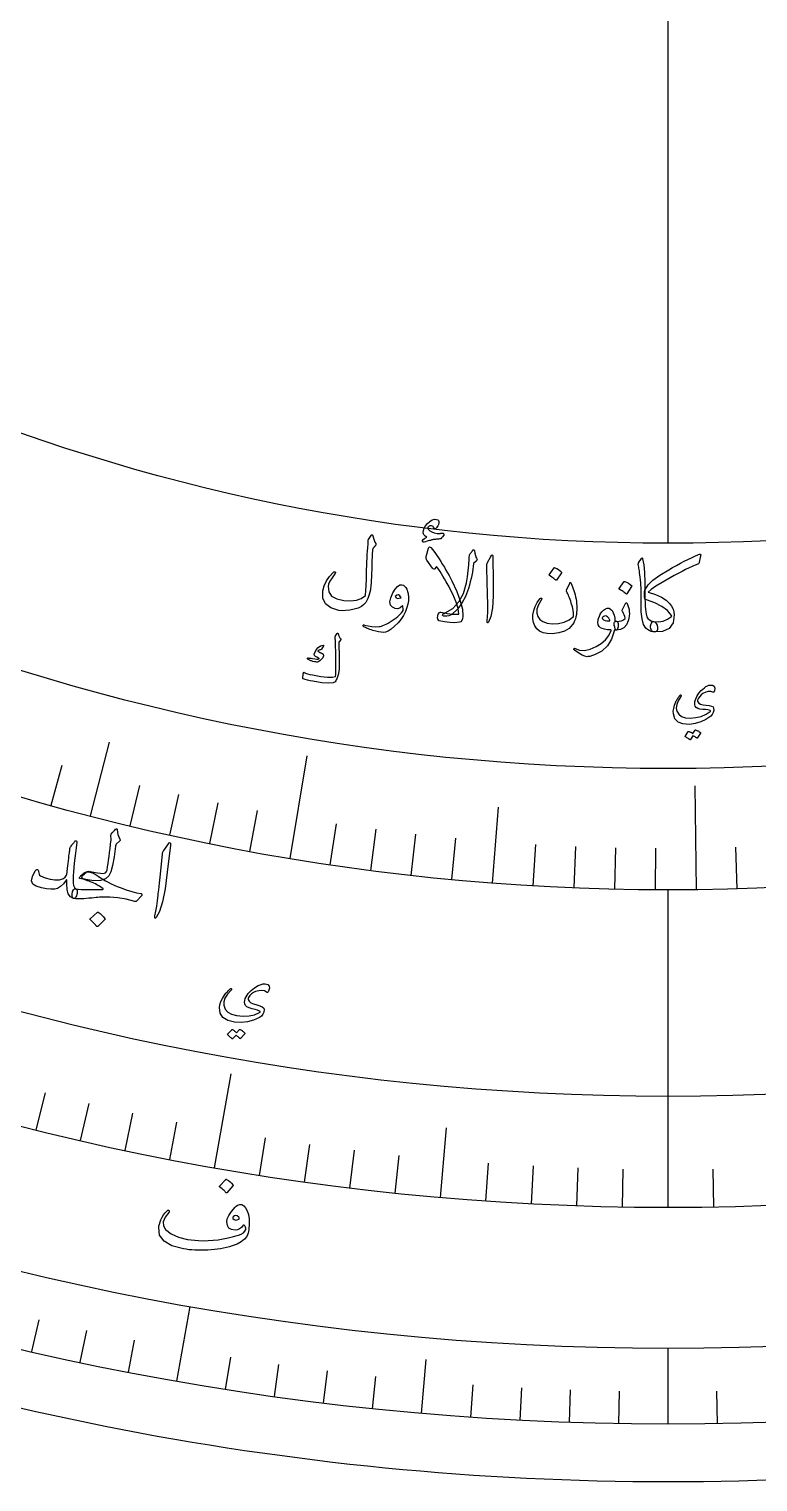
# Model space of a CAD drawing. Header units: millimetres. Extents: x -45 to 45, y -45 to 58.
# Drawn here: x -9.96 to 1.4, y -45 to -22.36 of the extents above; entities that cross this region are included whole.
import ezdxf

# ---------------------------------------------------------------- set-up
doc = ezdxf.new("R2010")
doc.units = ezdxf.units.MM
for name, color, linetype in [('CUT_OUTER', 1, 'Continuous'), ('ENGRAVE', 7, 'Continuous'), ('ENGRAVE_FINE', 8, 'Continuous'), ('TEXT', 5, 'Continuous')]:
    doc.layers.add(name, color=color, linetype=linetype)

msp = doc.modelspace()

# ---------------------------------------------------------------- linework, layer by layer
at = {"layer": 'CUT_OUTER'}
msp.add_lwpolyline([(1.6563, -44.9695), (1.3804, -44.9788), (1.1044, -44.9864), (0.8283, -44.9924), (0.5522, -44.9966), (0.2761, -44.9992), (0, -45), (-0.2761, -44.9992), (-0.5522, -44.9966), (-0.8283, -44.9924), (-1.1044, -44.9864), (-1.3804, -44.9788), (-1.6563, -44.9695), (-1.9322, -44.9585), (-2.208, -44.9458), (-2.4838, -44.9314), (-2.7594, -44.9153), (-3.035, -44.8975), (-3.3104, -44.8781), (-3.5857, -44.8569), (-3.8609, -44.8341), (-4.1359, -44.8095), (-4.4108, -44.7833), (-4.6855, -44.7554), (-4.96, -44.7258), (-5.2343, -44.6945), (-5.5085, -44.6616), (-5.7824, -44.6269), (-6.0561, -44.5906), (-6.3296, -44.5526), (-6.6029, -44.5129), (-6.8759, -44.4716), (-7.1486, -44.4286), (-7.4211, -44.3839), (-7.6933, -44.3375), (-7.9652, -44.2895), (-8.2368, -44.2397), (-8.5081, -44.1884), (-8.7791, -44.1353), (-9.0497, -44.0806), (-9.32, -44.0243), (-9.59, -43.9663), (-9.8596, -43.9066), (-10.1288, -43.8453)], dxfattribs=at)
at = {"layer": 'ENGRAVE'}
for points in [[(0, -30.375), (0, 30.375)], [(-9.0061, -34.6228), (-8.707, -33.4731)], [(-5.8952, -35.2859), (-5.6282, -33.6881)], [(0.4414, -35.7723), (0.4214, -34.1524)], [(-2.7374, -35.6701), (-2.6465, -34.4856)], [(0, -40.725), (0, -35.775)], [(-7.0718, -40.1063), (-6.814, -38.6439)], [(-3.5494, -40.57), (-3.4545, -39.4852)], [(-7.6579, -43.43), (-7.4528, -42.2667)], [(0, -44.1), (0, -42.9188)], [(-3.8436, -43.9322), (-3.77, -43.0916)]]:
    msp.add_lwpolyline(points, dxfattribs=at)
for radius in [44.1, 44.1, 42.9188, 40.725, 40.725, 38.9925, 35.775, 35.775, 33.885, 30.375, 30.375]:
    msp.add_circle((0, 0), radius, dxfattribs=at)
at = {"layer": 'ENGRAVE_FINE'}
for points in [[(-9.6204, -34.4572), (-9.4462, -33.8331)], [(-8.3889, -34.7775), (-8.2369, -34.1476)], [(-7.769, -34.9212), (-7.6283, -34.2887)], [(-7.1466, -35.0539), (-7.0172, -34.419)], [(-6.5219, -35.1755), (-6.4038, -34.5383)], [(-5.2666, -35.3852), (-5.1712, -34.7443)], [(-4.6363, -35.4733), (-4.5523, -34.8308)], [(-4.0045, -35.5502), (-3.932, -34.9062)], [(-3.3715, -35.6158), (-3.3104, -34.9707)], [(-2.1025, -35.7132), (-2.0644, -35.0663)], [(-1.467, -35.7449), (-1.4404, -35.0975)], [(-0.831, -35.7653), (-0.8159, -35.1175)], [(-0.1948, -35.7745), (-0.1913, -35.1265)], [(1.0774, -35.7588), (1.0579, -35.1111)], [(-9.8523, -39.5153), (-9.7086, -38.9389)], [(-9.1611, -39.6812), (-9.0275, -39.1024)], [(-8.4672, -39.8351), (-8.3437, -39.254)], [(-7.7707, -39.9768), (-7.6574, -39.3937)], [(-6.3708, -40.2236), (-6.2779, -39.6369)], [(-5.6678, -40.3287), (-5.5852, -39.7404)], [(-4.9631, -40.4214), (-4.8907, -39.8319)], [(-4.2569, -40.5019), (-4.1948, -39.9112)], [(-2.8408, -40.6258), (-2.7994, -40.0332)], [(-2.1314, -40.6692), (-2.1003, -40.076)], [(-1.4213, -40.7002), (-1.4006, -40.1066)], [(-0.7107, -40.7188), (-0.7004, -40.1249)], [(0.7107, -40.7188), (0.7004, -40.1249)], [(-9.9203, -42.9697), (-9.8065, -42.4764)], [(-9.1689, -43.1363), (-9.0637, -42.6411)], [(-8.4147, -43.2898), (-8.3181, -42.7928)], [(-6.8988, -43.5571), (-6.8196, -43.057)], [(-6.1375, -43.6708), (-6.0671, -43.1695)], [(-5.3744, -43.7713), (-5.3127, -43.2688)], [(-4.6097, -43.8584), (-4.5568, -43.3549)], [(-3.0763, -43.9926), (-3.0409, -43.4876)], [(-2.308, -44.0396), (-2.2815, -43.534)], [(-1.5391, -44.0731), (-1.5214, -43.5672)], [(-0.7697, -44.0933), (-0.7608, -43.5871)], [(0.7697, -44.0933), (0.7608, -43.5871)]]:
    msp.add_lwpolyline(points, dxfattribs=at)
at = {"layer": 'TEXT'}
for points in [[(-3.5573, -30.3081), (-3.5768, -30.3095), (-3.595, -30.3109), (-3.6118, -30.3123), (-3.6272, -30.3136), (-3.6411, -30.315), (-3.6534, -30.3166), (-3.6642, -30.3183), (-3.6734, -30.3203), (-3.6829, -30.3227), (-3.6942, -30.3256), (-3.7075, -30.3292), (-3.7228, -30.3335), (-3.74, -30.3384), (-3.7592, -30.3441), (-3.7803, -30.3507), (-3.8035, -30.358), (-3.8128, -30.3599), (-3.8204, -30.359), (-3.8264, -30.3551), (-3.8306, -30.3485), (-3.8318, -30.3332), (-3.8211, -30.317), (-3.7985, -30.2998), (-3.7641, -30.2815), (-3.7865, -30.2643), (-3.8029, -30.2467), (-3.8133, -30.2287), (-3.8177, -30.2103), (-3.8148, -30.177), (-3.8024, -30.1419), (-3.7805, -30.1052), (-3.7492, -30.0668), (-3.7135, -30.0333), (-3.6785, -30.0114), (-3.6439, -30.0012), (-3.6099, -30.0025), (-3.5916, -30.0097), (-3.58, -30.0214), (-3.5751, -30.0377), (-3.5767, -30.0586), (-3.5827, -30.0808), (-3.5906, -30.1007), (-3.6005, -30.1186), (-3.6124, -30.1342), (-3.6237, -30.1449), (-3.6334, -30.149), (-3.6416, -30.1465), (-3.6483, -30.1376), (-3.6556, -30.1245), (-3.6648, -30.1144), (-3.6758, -30.1074), (-3.6886, -30.1035), (-3.7024, -30.1018), (-3.7149, -30.1033), (-3.7261, -30.1081), (-3.7361, -30.1161), (-3.7439, -30.1262), (-3.7471, -30.1362), (-3.7456, -30.146), (-3.7395, -30.1556), (-3.715, -30.1796), (-3.684, -30.1989), (-3.6464, -30.2133), (-3.6022, -30.2229), (-3.5983, -30.2232), (-3.5939, -30.2233), (-3.589, -30.2232), (-3.5836, -30.2228), (-3.5778, -30.2223), (-3.5715, -30.2218), (-3.5647, -30.2212), (-3.5574, -30.2206), (-3.5495, -30.22), (-3.5424, -30.2194), (-3.536, -30.2189), (-3.5304, -30.2184), (-3.5254, -30.2179), (-3.5211, -30.2177), (-3.5173, -30.2177), (-3.514, -30.218), (-3.5081, -30.2193), (-3.5034, -30.2219), (-3.4999, -30.2256), (-3.4977, -30.2306), (-3.4965, -30.2352), (-3.4961, -30.2396), (-3.4967, -30.2437), (-3.4982, -30.2474), (-3.5155, -30.2732), (-3.5312, -30.2919), (-3.5451, -30.3035), (-3.5573, -30.3081)], [(-4.6315, -30.252), (-4.6282, -30.2478), (-4.6244, -30.245), (-4.6201, -30.2436), (-4.6152, -30.2437), (-4.6106, -30.2453), (-4.607, -30.2484), (-4.6043, -30.2532), (-4.6027, -30.2595), (-4.5942, -30.2961), (-4.5842, -30.3282), (-4.5724, -30.3557), (-4.559, -30.3786), (-4.5553, -30.3867), (-4.5552, -30.3954), (-4.5587, -30.4047), (-4.5659, -30.4146), (-4.5703, -30.4192), (-4.5745, -30.4237), (-4.5784, -30.428), (-4.5822, -30.4322), (-4.5857, -30.4361), (-4.5889, -30.4396), (-4.592, -30.4428), (-4.5948, -30.4457), (-4.5995, -30.4509), (-4.6033, -30.4575), (-4.6062, -30.4653), (-4.6082, -30.4745), (-4.6103, -30.5008), (-4.6123, -30.5296), (-4.6141, -30.5607), (-4.6157, -30.5944), (-4.6171, -30.6304), (-4.6186, -30.6689), (-4.62, -30.7098), (-4.6213, -30.753), (-4.6221, -30.7963), (-4.6231, -30.837), (-4.6243, -30.875), (-4.6258, -30.9104), (-4.6275, -30.9432), (-4.6293, -30.9736), (-4.6313, -31.0016), (-4.6333, -31.0271), (-4.6425, -31.1023), (-4.6592, -31.1724), (-4.6835, -31.2372), (-4.7155, -31.2969), (-4.743, -31.3306), (-4.782, -31.3596), (-4.8327, -31.3839), (-4.8951, -31.4035), (-4.9615, -31.4173), (-5.0232, -31.4245), (-5.0799, -31.4253), (-5.1318, -31.4197), (-5.2575, -31.381), (-5.3413, -31.3175), (-5.3831, -31.2297), (-5.3833, -31.1178), (-5.3627, -31.0379), (-5.3278, -30.9622), (-5.2787, -30.8907), (-5.2155, -30.8233), (-5.2109, -30.8195), (-5.2064, -30.8175), (-5.2021, -30.8172), (-5.1978, -30.8186), (-5.1934, -30.8211), (-5.1903, -30.8241), (-5.1883, -30.8274), (-5.1876, -30.8311), (-5.1875, -30.8364), (-5.1886, -30.8414), (-5.1907, -30.8459), (-5.1939, -30.8501), (-5.2395, -30.9115), (-5.273, -30.9647), (-5.2941, -31.0097), (-5.3028, -31.0465), (-5.2913, -31.1311), (-5.2464, -31.1964), (-5.1678, -31.2422), (-5.0557, -31.2684), (-4.9518, -31.2737), (-4.861, -31.2619), (-4.7833, -31.2329), (-4.719, -31.1869), (-4.7162, -31.1604), (-4.7135, -31.1293), (-4.7111, -31.0937), (-4.7088, -31.0535), (-4.7068, -31.0087), (-4.705, -30.9591), (-4.7036, -30.9047), (-4.7025, -30.8456), (-4.7007, -30.7847), (-4.6986, -30.7248), (-4.6962, -30.6659), (-4.6936, -30.608), (-4.6907, -30.5511), (-4.6873, -30.4952), (-4.6835, -30.4404), (-4.6792, -30.3866), (-4.6772, -30.3344), (-4.6761, -30.3286), (-4.6744, -30.3233), (-4.6722, -30.3184), (-4.6696, -30.314)], [(-3.5444, -31.4479), (-3.4925, -31.4584), (-3.4454, -31.4668), (-3.4031, -31.4732), (-3.3656, -31.4775), (-3.3328, -31.48), (-3.3046, -31.4807), (-3.2811, -31.4797), (-3.2622, -31.4769), (-3.2728, -31.3933), (-3.3046, -31.2909), (-3.3572, -31.1697), (-3.4303, -31.0297), (-3.4591, -30.978), (-3.4861, -30.9305), (-3.5111, -30.8874), (-3.5344, -30.8485), (-3.5557, -30.8141), (-3.5753, -30.7841), (-3.5932, -30.7587), (-3.6092, -30.7378), (-3.6362, -30.7745), (-3.6463, -30.7781), (-3.6555, -30.7776), (-3.6638, -30.773), (-3.6713, -30.7642), (-3.7604, -30.6398), (-3.7682, -30.6253), (-3.7726, -30.6103), (-3.7735, -30.5947), (-3.7709, -30.5786), (-3.734, -30.4496), (-3.731, -30.4405), (-3.7273, -30.4343), (-3.723, -30.4308), (-3.7182, -30.43), (-3.6974, -30.4424), (-3.6663, -30.4774), (-3.6246, -30.5348), (-3.5722, -30.6148), (-3.5435, -30.6601), (-3.5158, -30.7047), (-3.4892, -30.7487), (-3.4637, -30.7921), (-3.4392, -30.8349), (-3.4158, -30.877), (-3.3936, -30.9185), (-3.3724, -30.9594), (-3.2948, -31.1253), (-3.2399, -31.2728), (-3.208, -31.4018), (-3.1995, -31.5125), (-3.2044, -31.5504), (-3.2151, -31.5787), (-3.2316, -31.5974), (-3.2539, -31.6065), (-3.3284, -31.6131), (-3.4054, -31.6112), (-3.4851, -31.6008), (-3.5672, -31.5819), (-3.5747, -31.5798), (-3.5806, -31.5769), (-3.5848, -31.5733), (-3.5874, -31.5689), (-3.5937, -31.5364), (-3.5924, -31.5073), (-3.5836, -31.4816), (-3.5673, -31.4592), (-3.5605, -31.4527), (-3.5545, -31.4487), (-3.5491, -31.4471), (-3.5444, -31.4479)], [(-3.3655, -31.4768), (-3.3916, -31.4942), (-3.4192, -31.5059), (-3.4483, -31.5118), (-3.4789, -31.512), (-3.4962, -31.5091), (-3.5083, -31.5049), (-3.5152, -31.4993), (-3.5169, -31.4924), (-3.5137, -31.4842), (-3.5058, -31.476), (-3.4934, -31.468), (-3.4763, -31.4601), (-3.3573, -31.3898), (-3.2625, -31.288), (-3.1918, -31.155), (-3.145, -30.991), (-3.1286, -30.8985), (-3.1161, -30.8059), (-3.1075, -30.713), (-3.1029, -30.6199), (-3.1016, -30.593), (-3.0991, -30.5717), (-3.0956, -30.556), (-3.0909, -30.5461), (-3.0819, -30.5332), (-3.0739, -30.5217), (-3.067, -30.5117), (-3.0612, -30.5031), (-3.0564, -30.4959), (-3.0524, -30.4902), (-3.0494, -30.4859), (-3.0472, -30.4831), (-3.0432, -30.4795), (-3.0392, -30.4773), (-3.0354, -30.4765), (-3.0317, -30.4769), (-3.0273, -30.4792), (-3.024, -30.4819), (-3.0219, -30.4851), (-3.0209, -30.4887), (-3.0138, -30.5299), (-3.0059, -30.5634), (-2.9972, -30.589), (-2.9877, -30.6069), (-2.9805, -30.6196), (-2.9785, -30.6315), (-2.9819, -30.6425), (-2.9907, -30.6525), (-3.0366, -30.6924), (-3.0402, -30.7358), (-3.0455, -30.7806), (-3.0526, -30.8268), (-3.0614, -30.8745), (-3.072, -30.9238), (-3.0841, -30.9747), (-3.0978, -31.0273), (-3.1131, -31.0815), (-3.1574, -31.2028), (-3.2141, -31.3091), (-3.2835, -31.4005), (-3.3655, -31.4768)], [(-2.7709, -30.5921), (-2.7542, -30.5653), (-2.742, -30.5564), (-2.7341, -30.5655), (-2.7306, -30.5926), (-2.7293, -30.9676), (-2.7288, -31.1978), (-2.74, -31.3806), (-2.7635, -31.516), (-2.7993, -31.6041), (-2.805, -31.6111), (-2.8099, -31.6146), (-2.8139, -31.6149), (-2.817, -31.6117), (-2.8192, -31.607), (-2.8206, -31.6011), (-2.8212, -31.5938), (-2.8208, -31.5854), (-2.8149, -31.5196), (-2.8117, -31.4496), (-2.8112, -31.3753), (-2.8134, -31.2968), (-2.8135, -31.2763), (-2.8145, -31.2209), (-2.8164, -31.1307), (-2.819, -31.0055), (-2.8268, -30.7278), (-2.8262, -30.7131), (-2.8242, -30.6997), (-2.8208, -30.6876), (-2.8161, -30.6767)], [(-0.311, -31.1349), (-0.1989, -31.1731), (-0.1061, -31.2151), (-0.0328, -31.2613), (0.021, -31.3117), (0.0536, -31.3565), (0.077, -31.4008), (0.0911, -31.4448), (0.0959, -31.4884), (0.0759, -31.6166), (0.0147, -31.7038), (-0.0876, -31.7499), (-0.2311, -31.7544), (-0.2412, -31.7517), (-0.2502, -31.7451), (-0.258, -31.7348), (-0.2646, -31.7206), (-0.2705, -31.7005), (-0.2731, -31.6813), (-0.2725, -31.6631), (-0.2686, -31.6459), (-0.2597, -31.6216), (-0.2503, -31.6049), (-0.2403, -31.5958), (-0.2299, -31.5944), (-0.151, -31.5995), (-0.0779, -31.5879), (-0.0109, -31.5595), (0.0502, -31.5144), (0.0539, -31.5107), (0.0559, -31.5072), (0.0561, -31.5038), (0.0547, -31.5007), (-0.0096, -31.4245), (-0.0967, -31.3588), (-0.2067, -31.3034), (-0.3395, -31.2581), (-0.3534, -31.2502), (-0.3631, -31.2345), (-0.3688, -31.2111), (-0.3704, -31.18), (-0.3691, -31.1525), (-0.366, -31.1278), (-0.3611, -31.1061), (-0.3543, -31.0872), (-0.3111, -31.023), (-0.2361, -30.9519), (-0.1294, -30.8734), (0.0087, -30.7874), (0.0701, -30.7523), (0.1306, -30.7187), (0.1901, -30.6866), (0.2486, -30.6561), (0.3062, -30.627), (0.3629, -30.5995), (0.4186, -30.5735), (0.4735, -30.549), (0.491, -30.5445), (0.5023, -30.547), (0.5075, -30.5565), (0.5065, -30.5729), (0.4858, -30.6692), (0.4828, -30.6791), (0.4779, -30.6873), (0.4711, -30.6938), (0.4624, -30.6986), (0.4201, -30.7158), (0.3744, -30.7358), (0.3253, -30.7585), (0.2727, -30.7839), (0.2169, -30.8121), (0.1578, -30.8432), (0.0954, -30.8771), (0.0297, -30.9139), (-0.0933, -30.9848), (-0.1913, -31.0452), (-0.2639, -31.0951), (-0.311, -31.1349)], [(-1.7773, -30.7574), (-1.7753, -30.7556), (-1.7726, -30.7547), (-1.7692, -30.7545), (-1.7652, -30.7551), (-1.7369, -30.7687), (-1.7104, -30.7849), (-1.6857, -30.8036), (-1.6628, -30.8249), (-1.6606, -30.8281), (-1.6598, -30.8312), (-1.6602, -30.8342), (-1.662, -30.8372), (-1.7387, -30.9489), (-1.7415, -30.9516), (-1.7449, -30.952), (-1.7489, -30.9504), (-1.7536, -30.9466), (-1.7576, -30.9433), (-1.764, -30.9383), (-1.7728, -30.9317), (-1.7839, -30.9235), (-1.7975, -30.9135), (-1.8138, -30.9019), (-1.8328, -30.8885), (-1.8545, -30.8735), (-1.8574, -30.871), (-1.8587, -30.8687), (-1.8586, -30.8664), (-1.857, -30.8642)], [(-0.2284, -31.5944), (-0.2044, -31.6039), (-0.186, -31.6229), (-0.1733, -31.6513), (-0.1661, -31.6893), (-0.1667, -31.7208), (-0.1775, -31.7422), (-0.1984, -31.7534), (-0.2295, -31.7544), (-0.264, -31.7477), (-0.2951, -31.7356), (-0.3229, -31.7182), (-0.3474, -31.6954), (-0.3827, -31.6385), (-0.4066, -31.5541), (-0.4192, -31.4422), (-0.4204, -31.3028), (-0.4194, -31.2606), (-0.4189, -31.2192), (-0.419, -31.1786), (-0.4197, -31.1389), (-0.421, -31.1002), (-0.4228, -31.0625), (-0.4253, -31.0258), (-0.4282, -30.9902), (-0.4327, -30.945), (-0.437, -30.904), (-0.441, -30.8671), (-0.4448, -30.8345), (-0.4483, -30.8062), (-0.4517, -30.7826), (-0.4548, -30.7635), (-0.4577, -30.7489), (-0.4626, -30.7247), (-0.4649, -30.7054), (-0.4644, -30.6911), (-0.4612, -30.6818), (-0.4171, -30.6123), (-0.4108, -30.6052), (-0.4055, -30.6033), (-0.4012, -30.6068), (-0.3978, -30.6156), (-0.3807, -30.7082), (-0.3689, -30.8313), (-0.3624, -30.985), (-0.3612, -31.1694), (-0.3608, -31.2376), (-0.3595, -31.2988), (-0.3572, -31.3531), (-0.354, -31.4004), (-0.3499, -31.4407), (-0.3447, -31.4739), (-0.3387, -31.4999), (-0.3317, -31.5188), (-0.3146, -31.5465), (-0.2917, -31.5683), (-0.2629, -31.5843), (-0.2284, -31.5944)], [(-1.5126, -31.0005), (-1.5013, -31.0268), (-1.4904, -31.0542), (-1.4798, -31.0828), (-1.4697, -31.1124), (-1.4602, -31.1434), (-1.4515, -31.1758), (-1.4436, -31.2098), (-1.4365, -31.2452), (-1.4307, -31.2804), (-1.4265, -31.3153), (-1.4239, -31.3498), (-1.4231, -31.3839), (-1.424, -31.4177), (-1.4266, -31.4514), (-1.4309, -31.4849), (-1.4369, -31.5183), (-1.4459, -31.5532), (-1.4576, -31.5852), (-1.4718, -31.6145), (-1.4886, -31.641), (-1.5444, -31.7004), (-1.6164, -31.7442), (-1.7045, -31.7724), (-1.8088, -31.7846), (-1.8836, -31.7821), (-1.9485, -31.7683), (-2.0033, -31.7435), (-2.0481, -31.7075), (-2.0805, -31.6628), (-2.1015, -31.6116), (-2.111, -31.5538), (-2.1091, -31.4896), (-2.0959, -31.4223), (-2.0732, -31.3583), (-2.0411, -31.2976), (-1.9996, -31.2402), (-1.9932, -31.2337), (-1.9872, -31.2303), (-1.9816, -31.2299), (-1.9764, -31.2325), (-1.9716, -31.2376), (-1.9706, -31.2443), (-1.9734, -31.2527), (-1.9798, -31.2628), (-2.0222, -31.3358), (-2.0452, -31.4026), (-2.0487, -31.4631), (-2.0327, -31.5175), (-1.9998, -31.5624), (-1.9513, -31.596), (-1.8873, -31.6182), (-1.8076, -31.629), (-1.7105, -31.6249), (-1.6231, -31.6043), (-1.5455, -31.567), (-1.478, -31.5133), (-1.4765, -31.5114), (-1.4754, -31.5085), (-1.4747, -31.5046), (-1.4743, -31.4998), (-1.4747, -31.4615), (-1.4807, -31.4167), (-1.4922, -31.3653), (-1.5093, -31.3074), (-1.5191, -31.2781), (-1.5286, -31.2509), (-1.5378, -31.2257), (-1.5467, -31.2025), (-1.5554, -31.1815), (-1.564, -31.1626), (-1.5726, -31.1459), (-1.581, -31.1314), (-1.585, -31.1238), (-1.5871, -31.117), (-1.5873, -31.1107), (-1.5857, -31.1052), (-1.5349, -30.9948), (-1.5304, -30.9885), (-1.5251, -30.9873), (-1.5192, -30.9913), (-1.5126, -31.0005)], [(-0.6877, -30.9718), (-0.6858, -30.97), (-0.6831, -30.9689), (-0.6798, -30.9686), (-0.6756, -30.969), (-0.6467, -30.9817), (-0.6195, -30.9969), (-0.594, -31.0147), (-0.5703, -31.0352), (-0.568, -31.0383), (-0.567, -31.0413), (-0.5673, -31.0444), (-0.569, -31.0474), (-0.6421, -31.1618), (-0.6448, -31.1645), (-0.6482, -31.1651), (-0.6523, -31.1636), (-0.6571, -31.16), (-0.6613, -31.1569), (-0.6679, -31.1521), (-0.6769, -31.1459), (-0.6884, -31.138), (-0.7024, -31.1285), (-0.7192, -31.1175), (-0.7388, -31.1048), (-0.7612, -31.0905), (-0.7641, -31.0882), (-0.7656, -31.0859), (-0.7655, -31.0836), (-0.764, -31.0813)], [(-4.2925, -31.1484), (-4.2562, -31.0882), (-4.2203, -31.0468), (-4.1846, -31.0241), (-4.1493, -31.0202), (-4.1284, -31.0268), (-4.1092, -31.0409), (-4.0918, -31.0624), (-4.076, -31.0914), (-4.0688, -31.1079), (-4.0628, -31.1247), (-4.0579, -31.1416), (-4.0542, -31.1588), (-4.0514, -31.1764), (-4.0492, -31.1944), (-4.0477, -31.213), (-4.0468, -31.232), (-4.049, -31.2739), (-4.0581, -31.3224), (-4.074, -31.3775), (-4.0968, -31.4392), (-4.127, -31.5022), (-4.1649, -31.5613), (-4.2105, -31.6164), (-4.264, -31.6676), (-4.3189, -31.7111), (-4.3668, -31.7417), (-4.4078, -31.7596), (-4.4418, -31.7648), (-4.4753, -31.7618), (-4.5134, -31.7554), (-4.5562, -31.7457), (-4.6035, -31.7325), (-4.6274, -31.725), (-4.6494, -31.7175), (-4.6696, -31.71), (-4.6878, -31.7024), (-4.7043, -31.695), (-4.7192, -31.6879), (-4.7325, -31.6812), (-4.7441, -31.6748), (-4.7508, -31.6697), (-4.7552, -31.6647), (-4.7572, -31.6595), (-4.7568, -31.6544), (-4.7536, -31.6497), (-4.749, -31.6471), (-4.743, -31.6466), (-4.7355, -31.6483), (-4.6772, -31.6628), (-4.6194, -31.6717), (-4.5622, -31.6749), (-4.5056, -31.6727), (-4.4878, -31.6699), (-4.4678, -31.6645), (-4.4456, -31.6566), (-4.4212, -31.6461), (-4.3947, -31.6329), (-4.3659, -31.6172), (-4.3349, -31.5989), (-4.3018, -31.5779), (-4.2692, -31.556), (-4.2399, -31.5348), (-4.2138, -31.5142), (-4.191, -31.4944), (-4.1714, -31.4752), (-4.1553, -31.4565), (-4.1425, -31.4383), (-4.1331, -31.4206), (-4.1334, -31.3919), (-4.135, -31.3704), (-4.138, -31.3559), (-4.1422, -31.3487), (-4.1779, -31.3807), (-4.2154, -31.3954), (-4.2546, -31.3927), (-4.2955, -31.3726), (-4.3266, -31.337), (-4.3364, -31.2878), (-4.325, -31.2249), (-4.2925, -31.1484)], [(-4.1626, -31.223), (-4.1813, -31.193), (-4.203, -31.1799), (-4.2277, -31.1836), (-4.2555, -31.2043), (-4.2377, -31.2232), (-4.2162, -31.2327), (-4.1912, -31.2326), (-4.1626, -31.223)], [(-0.8418, -31.7441), (-0.8814, -31.8685), (-0.9452, -31.9718), (-1.0334, -32.0538), (-1.1461, -32.1143), (-1.1618, -32.1203), (-1.1772, -32.1256), (-1.1925, -32.1302), (-1.2076, -32.1342), (-1.2223, -32.1374), (-1.2366, -32.1398), (-1.2505, -32.1413), (-1.264, -32.142), (-1.2973, -32.136), (-1.341, -32.1171), (-1.3949, -32.0853), (-1.4591, -32.0406), (-1.4659, -32.0343), (-1.4698, -32.0283), (-1.4708, -32.0226), (-1.4689, -32.0173), (-1.4651, -32.0133), (-1.4601, -32.0116), (-1.4541, -32.0122), (-1.4471, -32.0152), (-1.3795, -32.04), (-1.3025, -32.0432), (-1.2164, -32.0245), (-1.1212, -31.9841), (-1.0432, -31.9357), (-0.9783, -31.8778), (-0.9265, -31.8105), (-0.8877, -31.7337), (-0.8879, -31.7309), (-0.8887, -31.7287), (-0.8901, -31.7271), (-0.8921, -31.726), (-0.945, -31.7214), (-0.9898, -31.7139), (-1.0267, -31.7036), (-1.0556, -31.6904), (-1.0776, -31.6708), (-1.0909, -31.6443), (-1.0955, -31.6107), (-1.0914, -31.5703), (-1.0904, -31.5649), (-1.0891, -31.5595), (-1.0877, -31.554), (-1.0861, -31.5483), (-1.0842, -31.5425), (-1.0822, -31.5365), (-1.08, -31.5301), (-1.0776, -31.5235), (-1.0581, -31.4806), (-1.0352, -31.4452), (-1.0088, -31.4174), (-0.9788, -31.3971), (-0.9485, -31.3864), (-0.921, -31.3874), (-0.8964, -31.4001), (-0.8745, -31.4245), (-0.8557, -31.4582), (-0.8418, -31.4971), (-0.8327, -31.5412), (-0.8286, -31.5905), (-0.8256, -31.5905), (-0.8226, -31.5904), (-0.8198, -31.5903), (-0.8171, -31.59), (-0.8143, -31.5897), (-0.8115, -31.5896), (-0.8086, -31.5895), (-0.8056, -31.5895), (-0.7953, -31.592), (-0.7874, -31.5988), (-0.782, -31.6098), (-0.7789, -31.6253), (-0.7779, -31.6422), (-0.7786, -31.6592), (-0.781, -31.6764), (-0.7852, -31.6937), (-0.7905, -31.7089), (-0.7962, -31.7197), (-0.8024, -31.7262), (-0.8091, -31.7282), (-0.8383, -31.7274), (-0.8386, -31.7302), (-0.8393, -31.7339), (-0.8403, -31.7385), (-0.8418, -31.7441)], [(-0.7111, -31.4088), (-0.6665, -31.3153), (-0.66, -31.3051), (-0.6533, -31.3015), (-0.6463, -31.3046), (-0.6391, -31.3143), (-0.6261, -31.3434), (-0.616, -31.3737), (-0.609, -31.4051), (-0.6051, -31.4377), (-0.6043, -31.4717), (-0.6068, -31.5073), (-0.6126, -31.5444), (-0.6217, -31.583), (-0.6483, -31.6478), (-0.6888, -31.6937), (-0.7429, -31.7205), (-0.8106, -31.7281), (-0.8183, -31.7231), (-0.8259, -31.7083), (-0.8334, -31.6838), (-0.8409, -31.6496), (-0.8428, -31.6313), (-0.8419, -31.6164), (-0.8382, -31.6048), (-0.8318, -31.5965), (-0.8267, -31.5934), (-0.8209, -31.5914), (-0.8144, -31.5906), (-0.8071, -31.591), (-0.7647, -31.5907), (-0.7277, -31.583), (-0.6961, -31.5679), (-0.6699, -31.5454), (-0.6687, -31.5437), (-0.6682, -31.5413), (-0.6686, -31.5383), (-0.6696, -31.5348), (-0.6752, -31.5131), (-0.6836, -31.491), (-0.6948, -31.4685), (-0.7089, -31.4455), (-0.7135, -31.4368), (-0.7154, -31.4278), (-0.7146, -31.4185), (-0.7111, -31.4088)], [(-0.9107, -31.5714), (-0.926, -31.5431), (-0.943, -31.5228), (-0.9617, -31.5107), (-0.9822, -31.5068), (-0.9946, -31.5096), (-1.0058, -31.5144), (-1.0156, -31.5211), (-1.0242, -31.5298), (-1.0271, -31.5345), (-1.0276, -31.5396), (-1.0259, -31.5452), (-1.0219, -31.5512), (-1.0065, -31.5656), (-0.984, -31.5757), (-0.9542, -31.5817), (-0.9172, -31.5834), (-0.9134, -31.5828), (-0.911, -31.5806), (-0.9101, -31.5768), (-0.9107, -31.5714)], [(-5.1451, -31.7857), (-5.1413, -31.7973), (-5.1371, -31.8084), (-5.1327, -31.819), (-5.1278, -31.8291), (-5.1226, -31.8387), (-5.1169, -31.8477), (-5.1108, -31.8563), (-5.1041, -31.8643), (-5.1018, -31.8686), (-5.1015, -31.8732), (-5.1033, -31.8781), (-5.1072, -31.8834), (-5.1298, -31.9106), (-5.1321, -31.9136), (-5.1337, -31.9162), (-5.1348, -31.9183), (-5.1354, -31.92), (-5.1322, -32.004), (-5.1297, -32.0798), (-5.1281, -32.1474), (-5.1273, -32.2069), (-5.1274, -32.2581), (-5.1284, -32.301), (-5.1304, -32.3355), (-5.1335, -32.3618), (-5.1413, -32.4109), (-5.1446, -32.4264), (-5.1487, -32.4418), (-5.1536, -32.4571), (-5.1593, -32.4724), (-5.1657, -32.4876), (-5.1731, -32.5027), (-5.1814, -32.5178), (-5.1905, -32.5327), (-5.2247, -32.5516), (-5.2942, -32.5569), (-5.3991, -32.5484), (-5.5392, -32.5257), (-5.5826, -32.5167), (-5.6226, -32.5073), (-5.6591, -32.4973), (-5.6922, -32.4869), (-5.695, -32.485), (-5.6969, -32.4827), (-5.6978, -32.4799), (-5.6977, -32.4767), (-5.6959, -32.4612), (-5.6942, -32.4471), (-5.6925, -32.4344), (-5.6909, -32.4232), (-5.6893, -32.4132), (-5.6877, -32.4044), (-5.6861, -32.3967), (-5.6846, -32.3902), (-5.6835, -32.3866), (-5.6818, -32.3848), (-5.6795, -32.3847), (-5.6767, -32.3865), (-5.6544, -32.3976), (-5.6251, -32.4081), (-5.5887, -32.4178), (-5.5451, -32.4268), (-5.4142, -32.4488), (-5.3107, -32.4596), (-5.2347, -32.4592), (-5.1863, -32.448), (-5.1815, -32.4175), (-5.1788, -32.361), (-5.1782, -32.2785), (-5.1797, -32.1702), (-5.1819, -32.0616), (-5.1838, -31.9794), (-5.1855, -31.9236), (-5.187, -31.8942), (-5.1876, -31.8861), (-5.1882, -31.8785), (-5.1888, -31.8715), (-5.1893, -31.865), (-5.1898, -31.859), (-5.1903, -31.8537), (-5.1907, -31.8491), (-5.1911, -31.8451), (-5.1915, -31.8365), (-5.1905, -31.8285), (-5.188, -31.8211), (-5.1841, -31.8143), (-5.1592, -31.7793), (-5.1572, -31.7769), (-5.1553, -31.7755), (-5.1534, -31.775), (-5.1515, -31.7754), (-5.1494, -31.7771), (-5.1476, -31.7793), (-5.1462, -31.7822), (-5.1451, -31.7857)], [(-5.3779, -31.9614), (-5.3761, -31.962), (-5.3746, -31.963), (-5.3735, -31.9645), (-5.3727, -31.9665), (-5.3726, -31.9681), (-5.3727, -31.9698), (-5.3732, -31.9716), (-5.3739, -31.9735), (-5.4036, -32.0231), (-5.4071, -32.028), (-5.4104, -32.0317), (-5.4137, -32.0341), (-5.4169, -32.0353), (-5.43, -32.0367), (-5.4414, -32.0396), (-5.4511, -32.0439), (-5.4592, -32.0497), (-5.4612, -32.0531), (-5.46, -32.0573), (-5.4556, -32.0623), (-5.448, -32.0681), (-5.4428, -32.071), (-5.4373, -32.0738), (-5.4317, -32.0765), (-5.4258, -32.0791), (-5.4197, -32.0816), (-5.4133, -32.084), (-5.4065, -32.0864), (-5.3994, -32.0887), (-5.3759, -32.1035), (-5.3715, -32.1266), (-5.386, -32.158), (-5.4197, -32.1976), (-5.4328, -32.2089), (-5.4451, -32.2173), (-5.4567, -32.2228), (-5.4676, -32.2256), (-5.4791, -32.226), (-5.4946, -32.2243), (-5.5141, -32.2205), (-5.5376, -32.2146), (-5.5495, -32.2114), (-5.5608, -32.2078), (-5.5714, -32.204), (-5.5813, -32.1999), (-5.5905, -32.1957), (-5.5991, -32.1916), (-5.6071, -32.1877), (-5.6144, -32.1838), (-5.6188, -32.1803), (-5.6216, -32.1766), (-5.6231, -32.1728), (-5.6231, -32.1689), (-5.6218, -32.165), (-5.6195, -32.1626), (-5.616, -32.1614), (-5.6116, -32.1616), (-5.5975, -32.1631), (-5.5816, -32.165), (-5.5639, -32.1674), (-5.5443, -32.1702), (-5.5078, -32.1754), (-5.479, -32.178), (-5.458, -32.1782), (-5.4448, -32.1758), (-5.4429, -32.1749), (-5.4418, -32.1735), (-5.4414, -32.1716), (-5.4416, -32.1692), (-5.4422, -32.1676), (-5.4436, -32.166), (-5.4458, -32.1644), (-5.4487, -32.1628), (-5.4764, -32.1509), (-5.4879, -32.1453), (-5.4974, -32.1391), (-5.5051, -32.1321), (-5.5108, -32.1244), (-5.5153, -32.1158), (-5.5173, -32.1073), (-5.517, -32.099), (-5.5143, -32.0908), (-5.4864, -32.0373), (-5.4544, -31.998), (-5.4183, -31.9727), (-5.3779, -31.9614)], [(0.6962, -32.6939), (0.6632, -32.6836), (0.6266, -32.6839), (0.5864, -32.6948), (0.5426, -32.7162), (0.5148, -32.7363), (0.4918, -32.7602), (0.4735, -32.7877), (0.4599, -32.8191), (0.4586, -32.8253), (0.4585, -32.8318), (0.4598, -32.8385), (0.4623, -32.8454), (0.4787, -32.8669), (0.5061, -32.8829), (0.5443, -32.8933), (0.5935, -32.8982), (0.642, -32.9024), (0.6773, -32.9111), (0.6995, -32.9241), (0.7086, -32.9417), (0.7103, -32.9787), (0.7037, -33.0119), (0.6887, -33.0412), (0.6652, -33.0666), (0.5898, -33.1196), (0.5091, -33.159), (0.4229, -33.1847), (0.3315, -33.1966), (0.2314, -33.1906), (0.1565, -33.1613), (0.1068, -33.1089), (0.0822, -33.0335), (0.0807, -32.9921), (0.0866, -32.9471), (0.0998, -32.8986), (0.1204, -32.8464), (0.1276, -32.8319), (0.1349, -32.8179), (0.1424, -32.8044), (0.1502, -32.7914), (0.1581, -32.7789), (0.1664, -32.7667), (0.175, -32.7549), (0.1839, -32.7435), (0.1887, -32.7388), (0.193, -32.7369), (0.1968, -32.7377), (0.2001, -32.7414), (0.202, -32.7459), (0.2025, -32.7505), (0.2016, -32.7551), (0.1992, -32.7597), (0.1578, -32.8272), (0.1333, -32.8881), (0.1257, -32.9422), (0.1352, -32.9897), (0.1655, -33.0396), (0.2099, -33.0746), (0.2683, -33.0948), (0.3408, -33.1), (0.4334, -33.0916), (0.5167, -33.0715), (0.5904, -33.0398), (0.6546, -32.9967), (0.6584, -32.993), (0.6598, -32.9894), (0.6588, -32.9859), (0.6553, -32.9824), (0.6414, -32.9761), (0.6175, -32.9709), (0.5836, -32.967), (0.5395, -32.9642), (0.4947, -32.9594), (0.4604, -32.9496), (0.4367, -32.9348), (0.4235, -32.9151), (0.4172, -32.8917), (0.4152, -32.8672), (0.4176, -32.8414), (0.4242, -32.8145), (0.4462, -32.7614), (0.4769, -32.7124), (0.5163, -32.6674), (0.5643, -32.6264), (0.5771, -32.6166), (0.5895, -32.6081), (0.6016, -32.6009), (0.6133, -32.595), (0.6245, -32.5903), (0.6353, -32.5867), (0.6456, -32.5843), (0.6554, -32.583), (0.694, -32.5858), (0.718, -32.6023), (0.7273, -32.6323), (0.7221, -32.6761), (0.7177, -32.688), (0.7119, -32.6949), (0.7047, -32.6969), (0.6962, -32.6939)], [(0.42, -33.285), (0.4213, -33.2837), (0.4231, -33.2829), (0.4254, -33.2827), (0.4282, -33.2829), (0.4384, -33.2865), (0.4483, -33.2905), (0.4579, -33.2949), (0.4671, -33.2996), (0.4761, -33.3048), (0.4849, -33.3106), (0.4936, -33.3168), (0.502, -33.3235), (0.5037, -33.3256), (0.5044, -33.3278), (0.5043, -33.3301), (0.5032, -33.3326), (0.4547, -33.4106), (0.4534, -33.4116), (0.4513, -33.4116), (0.4487, -33.4106), (0.4454, -33.4087), (0.4431, -33.4068), (0.4393, -33.4043), (0.4342, -33.4011), (0.4276, -33.3972), (0.4195, -33.3926), (0.4099, -33.3871), (0.3987, -33.3809), (0.386, -33.3738), (0.3473, -33.4342), (0.3455, -33.4361), (0.3432, -33.4365), (0.3403, -33.4356), (0.3369, -33.4333), (0.334, -33.4313), (0.3294, -33.4283), (0.3231, -33.4243), (0.3151, -33.4193), (0.3052, -33.4133), (0.2935, -33.4063), (0.2797, -33.3983), (0.2641, -33.3892), (0.2625, -33.3877), (0.2617, -33.3862), (0.2619, -33.3847), (0.263, -33.3832), (0.313, -33.3085), (0.3143, -33.3073), (0.3161, -33.3065), (0.3184, -33.3062), (0.3212, -33.3064), (0.3299, -33.3091), (0.3383, -33.3122), (0.3465, -33.3158), (0.3544, -33.3198), (0.362, -33.3242), (0.3694, -33.3289), (0.3766, -33.334), (0.3835, -33.3393)], [(-8.7474, -35.4673), (-8.7392, -35.4182), (-8.7311, -35.3663), (-8.7231, -35.3118), (-8.7152, -35.2546), (-8.7074, -35.1945), (-8.6998, -35.1312), (-8.6923, -35.0647), (-8.685, -34.9951), (-8.6877, -34.9215), (-8.6856, -34.9124), (-8.6825, -34.9041), (-8.6782, -34.8965), (-8.6728, -34.8896), (-8.6697, -34.8862), (-8.6654, -34.8817), (-8.6598, -34.8761), (-8.653, -34.8696), (-8.6451, -34.8619), (-8.6361, -34.8529), (-8.626, -34.8426), (-8.6148, -34.831), (-8.6109, -34.8273), (-8.6068, -34.825), (-8.6023, -34.8241), (-8.5976, -34.8246), (-8.594, -34.8264), (-8.5914, -34.8297), (-8.5899, -34.8345), (-8.5894, -34.8408), (-8.5863, -34.8766), (-8.5784, -34.9125), (-8.5657, -34.9484), (-8.5481, -34.9844), (-8.5439, -34.9943), (-8.5436, -35.0033), (-8.5472, -35.0113), (-8.5547, -35.0183), (-8.6012, -35.0585), (-8.6054, -35.0638), (-8.6091, -35.0713), (-8.6122, -35.0808), (-8.6148, -35.0926), (-8.6366, -35.2613), (-8.6617, -35.395), (-8.69, -35.4936), (-8.7217, -35.5572), (-8.7734, -35.6024), (-8.85, -35.6274), (-8.9514, -35.632), (-9.0776, -35.616), (-9.1223, -35.6019), (-9.141, -35.582), (-9.1337, -35.5562), (-9.1005, -35.5246), (-9.0951, -35.5207), (-9.0898, -35.5168), (-9.0847, -35.5131), (-9.0797, -35.5094), (-9.0748, -35.5058), (-9.0701, -35.5023), (-9.0655, -35.4988), (-9.061, -35.4954), (-9.0506, -35.4895), (-9.0392, -35.4863), (-9.0266, -35.4858), (-9.013, -35.4881), (-8.9527, -35.5013), (-8.8989, -35.5106), (-8.8517, -35.516), (-8.8111, -35.5174), (-8.7873, -35.5145), (-8.7687, -35.5052), (-8.7554, -35.4895), (-8.7474, -35.4673)], [(-9.2337, -35.7579), (-9.223, -35.7669), (-9.2157, -35.7786), (-9.2118, -35.7929), (-9.2113, -35.81), (-9.2133, -35.8305), (-9.2174, -35.8495), (-9.2236, -35.8671), (-9.2319, -35.8832), (-9.2415, -35.8964), (-9.2514, -35.9049), (-9.2618, -35.909), (-9.2726, -35.9084), (-9.3195, -35.8814), (-9.3521, -35.8355), (-9.3706, -35.7708), (-9.3748, -35.6872), (-9.3744, -35.6731), (-9.3741, -35.6608), (-9.3739, -35.6504), (-9.3737, -35.642), (-9.3735, -35.6354), (-9.3734, -35.6306), (-9.3733, -35.6278), (-9.3733, -35.6269), (-9.3745, -35.6213), (-9.3766, -35.6193), (-9.3797, -35.6208), (-9.3838, -35.6259), (-9.4291, -35.6825), (-9.4743, -35.7244), (-9.5193, -35.7515), (-9.564, -35.7639), (-9.6248, -35.7664), (-9.6935, -35.7595), (-9.77, -35.7431), (-9.8543, -35.7173), (-9.9062, -35.6842), (-9.9254, -35.6335), (-9.9119, -35.5652), (-9.8658, -35.4793), (-9.858, -35.4696), (-9.8501, -35.4631), (-9.8418, -35.4597), (-9.8334, -35.4596), (-9.8259, -35.4625), (-9.8205, -35.4681), (-9.8172, -35.4765), (-9.8161, -35.4877), (-9.8136, -35.5116), (-9.8078, -35.5308), (-9.7986, -35.5453), (-9.7862, -35.5551), (-9.7104, -35.5888), (-9.6356, -35.6105), (-9.5618, -35.6201), (-9.489, -35.6177), (-9.4558, -35.6102), (-9.4264, -35.5959), (-9.4008, -35.5747), (-9.379, -35.5468), (-9.3759, -35.5316), (-9.3709, -35.4958), (-9.364, -35.4392), (-9.3551, -35.3619), (-9.3501, -35.3206), (-9.3454, -35.2834), (-9.3412, -35.2502), (-9.3373, -35.221), (-9.334, -35.196), (-9.3314, -35.1754), (-9.3295, -35.1592), (-9.3284, -35.1474), (-9.3253, -35.1297), (-9.321, -35.1145), (-9.3153, -35.1019), (-9.3084, -35.0919), (-9.2983, -35.0799), (-9.289, -35.0687), (-9.2803, -35.0583), (-9.2723, -35.0488), (-9.265, -35.04), (-9.2586, -35.0321), (-9.2531, -35.0249), (-9.2484, -35.0185), (-9.244, -35.0135), (-9.2393, -35.0106), (-9.2342, -35.0098), (-9.2289, -35.0111), (-9.2236, -35.015), (-9.2201, -35.0197), (-9.2184, -35.0253), (-9.2184, -35.0317), (-9.2309, -35.1198), (-9.2418, -35.2035), (-9.2511, -35.2828), (-9.259, -35.3577), (-9.2653, -35.4282), (-9.2704, -35.4942), (-9.2742, -35.5558), (-9.2766, -35.6129), (-9.2756, -35.667), (-9.2681, -35.7093), (-9.2541, -35.7395), (-9.2337, -35.7579)], [(-7.8014, -35.0717), (-7.7787, -35.044), (-7.7636, -35.0359), (-7.7561, -35.0473), (-7.7562, -35.0782), (-7.8092, -35.4999), (-7.842, -35.7587), (-7.8813, -35.9625), (-7.9273, -36.1113), (-7.9804, -36.2051), (-7.9878, -36.2121), (-7.9938, -36.2154), (-7.9983, -36.2151), (-8.0013, -36.2111), (-8.0032, -36.2055), (-8.0039, -36.1986), (-8.0034, -36.1904), (-8.0018, -36.1809), (-7.9856, -36.1079), (-7.9719, -36.0296), (-7.9605, -35.9462), (-7.9515, -35.8577), (-7.9487, -35.8346), (-7.9418, -35.7722), (-7.9308, -35.6705), (-7.9155, -35.5295), (-7.8839, -35.2161), (-7.8811, -35.1997), (-7.8769, -35.185), (-7.8714, -35.1718), (-7.8645, -35.1603)], [(-8.8858, -35.5611), (-8.8495, -35.5864), (-8.8112, -35.6108), (-8.7708, -35.6343), (-8.7284, -35.6569), (-8.6843, -35.6787), (-8.6385, -35.6997), (-8.5912, -35.7199), (-8.5424, -35.7393), (-8.4474, -35.7742), (-8.3622, -35.8009), (-8.2869, -35.8197), (-8.2214, -35.8304), (-8.2145, -35.832), (-8.2092, -35.835), (-8.2056, -35.8394), (-8.2036, -35.8452), (-8.2031, -35.8516), (-8.2042, -35.8578), (-8.2069, -35.864), (-8.211, -35.87), (-8.2821, -35.9476), (-8.2887, -35.9536), (-8.2962, -35.9568), (-8.3047, -35.9571), (-8.314, -35.9545), (-8.4482, -35.9207), (-8.5791, -35.8983), (-8.7068, -35.8874), (-8.8314, -35.8878), (-8.8384, -35.8879), (-8.8504, -35.8887), (-8.8675, -35.8901), (-8.8897, -35.8921), (-8.917, -35.8947), (-8.9494, -35.898), (-8.9869, -35.9018), (-9.0294, -35.9062), (-9.1117, -35.9135), (-9.1797, -35.9162), (-9.2333, -35.9145), (-9.2726, -35.9084), (-9.2813, -35.9023), (-9.2874, -35.8894), (-9.2908, -35.8695), (-9.2916, -35.8428), (-9.2852, -35.8014), (-9.2732, -35.7735), (-9.2554, -35.7592), (-9.232, -35.7583), (-9.1981, -35.7635), (-9.1488, -35.7672), (-9.0841, -35.7694), (-9.0041, -35.77), (-8.9638, -35.7701), (-8.9285, -35.7701), (-8.8982, -35.77), (-8.8729, -35.7699), (-8.8527, -35.7697), (-8.8378, -35.7695), (-8.828, -35.7692), (-8.8235, -35.7688), (-8.8218, -35.7684), (-8.8202, -35.768), (-8.8189, -35.7677), (-8.8179, -35.7675), (-8.8169, -35.7673), (-8.816, -35.7673), (-8.8152, -35.7673), (-8.8143, -35.7675), (-8.8085, -35.7662), (-8.8059, -35.7642), (-8.8065, -35.7614), (-8.8101, -35.7578), (-8.827, -35.7443), (-8.845, -35.7312), (-8.8643, -35.7186), (-8.8847, -35.7064), (-8.9064, -35.6947), (-8.9292, -35.6831), (-8.9532, -35.6718), (-8.9784, -35.6607), (-9.0032, -35.6504), (-9.0279, -35.6407), (-9.0524, -35.6317), (-9.0768, -35.6234), (-9.1008, -35.6159), (-9.1242, -35.6094), (-9.1472, -35.604), (-9.1696, -35.5996), (-9.1752, -35.5974), (-9.1785, -35.5942), (-9.1795, -35.59), (-9.1783, -35.5848), (-9.1731, -35.5765), (-9.1674, -35.5685), (-9.1611, -35.5608), (-9.1542, -35.5536), (-9.1468, -35.5465), (-9.1389, -35.5392), (-9.1306, -35.5319), (-9.1218, -35.5245), (-9.1032, -35.5109), (-9.0856, -35.5012), (-9.0691, -35.4955), (-9.0535, -35.4938), (-9.0164, -35.4981), (-8.9761, -35.5108), (-8.9326, -35.5318), (-8.8858, -35.5611)], [(-8.8985, -36.1239), (-8.8959, -36.1223), (-8.8926, -36.1218), (-8.8887, -36.1223), (-8.8841, -36.1239), (-8.8544, -36.1452), (-8.8272, -36.169), (-8.8026, -36.1952), (-8.7807, -36.2238), (-8.7788, -36.2278), (-8.7785, -36.2315), (-8.7796, -36.2348), (-8.7822, -36.2377), (-8.8934, -36.3457), (-8.8972, -36.348), (-8.9012, -36.3478), (-8.9055, -36.3451), (-8.9101, -36.3399), (-8.9141, -36.3353), (-8.9204, -36.3284), (-8.9291, -36.3192), (-8.9402, -36.3076), (-8.9538, -36.2935), (-8.9702, -36.277), (-8.9893, -36.2581), (-9.0112, -36.2366), (-9.014, -36.2332), (-9.0151, -36.2303), (-9.0145, -36.2278), (-9.0121, -36.2257)], [(-6.2619, -37.3675), (-6.2954, -37.3496), (-6.335, -37.3424), (-6.3807, -37.3459), (-6.4325, -37.36), (-6.4666, -37.3761), (-6.4964, -37.3972), (-6.5218, -37.4232), (-6.5429, -37.4543), (-6.5456, -37.4608), (-6.5469, -37.4678), (-6.547, -37.4753), (-6.5457, -37.4833), (-6.5323, -37.5099), (-6.506, -37.5328), (-6.4668, -37.5519), (-6.4147, -37.5672), (-6.3631, -37.5817), (-6.3267, -37.5983), (-6.3054, -37.6169), (-6.2992, -37.6377), (-6.3049, -37.6781), (-6.3189, -37.7126), (-6.3411, -37.7412), (-6.3717, -37.7638), (-6.4639, -37.8058), (-6.5592, -37.8318), (-6.6576, -37.8419), (-6.7588, -37.8361), (-6.8656, -37.8092), (-6.9406, -37.7623), (-6.9836, -37.6955), (-6.9948, -37.6091), (-6.988, -37.564), (-6.9725, -37.5166), (-6.9482, -37.4668), (-6.9154, -37.4146), (-6.9047, -37.4004), (-6.8939, -37.3867), (-6.883, -37.3737), (-6.872, -37.3612), (-6.8608, -37.3493), (-6.8494, -37.3378), (-6.8377, -37.3268), (-6.8257, -37.3163), (-6.8196, -37.3122), (-6.8145, -37.311), (-6.8106, -37.3127), (-6.8078, -37.3173), (-6.8067, -37.3226), (-6.8071, -37.3277), (-6.809, -37.3324), (-6.8125, -37.3369), (-6.871, -37.4015), (-6.9099, -37.4622), (-6.9291, -37.5192), (-6.9286, -37.5724), (-6.906, -37.6326), (-6.8652, -37.6795), (-6.8062, -37.7132), (-6.729, -37.7336), (-6.6271, -37.7435), (-6.5331, -37.7388), (-6.447, -37.7196), (-6.3688, -37.6861), (-6.364, -37.6829), (-6.3617, -37.6794), (-6.3621, -37.6753), (-6.3651, -37.6708), (-6.3788, -37.6612), (-6.4036, -37.6507), (-6.4395, -37.6395), (-6.4865, -37.6275), (-6.5339, -37.6131), (-6.569, -37.5956), (-6.5916, -37.5747), (-6.6018, -37.5506), (-6.6039, -37.5241), (-6.601, -37.4972), (-6.5932, -37.4698), (-6.5805, -37.442), (-6.5459, -37.3892), (-6.5027, -37.3425), (-6.4509, -37.3019), (-6.3906, -37.2674), (-6.3748, -37.2595), (-6.3596, -37.2529), (-6.3451, -37.2475), (-6.3312, -37.2435), (-6.3181, -37.2407), (-6.3057, -37.2391), (-6.294, -37.2386), (-6.2832, -37.2392), (-6.2421, -37.2501), (-6.2195, -37.2728), (-6.2155, -37.3073), (-6.2302, -37.3535), (-6.2374, -37.3654), (-6.2451, -37.3717), (-6.2532, -37.3724), (-6.2619, -37.3675)], [(-6.6812, -37.9498), (-6.6796, -37.9487), (-6.6775, -37.9482), (-6.6749, -37.9483), (-6.6719, -37.9492), (-6.6616, -37.9551), (-6.6518, -37.9615), (-6.6423, -37.9682), (-6.6333, -37.9752), (-6.6246, -37.9827), (-6.6163, -37.9907), (-6.6082, -37.9992), (-6.6005, -38.0082), (-6.5991, -38.0107), (-6.5988, -38.0133), (-6.5994, -38.0158), (-6.6011, -38.0183), (-6.6694, -38.0926), (-6.6711, -38.0934), (-6.6732, -38.093), (-6.6759, -38.0914), (-6.6791, -38.0886), (-6.6812, -38.0862), (-6.6847, -38.0827), (-6.6896, -38.0782), (-6.6959, -38.0726), (-6.7037, -38.066), (-6.713, -38.0581), (-6.7238, -38.0491), (-6.7361, -38.0388), (-6.7902, -38.0962), (-6.7925, -38.0979), (-6.7951, -38.0979), (-6.798, -38.0963), (-6.8012, -38.0931), (-6.804, -38.0903), (-6.8083, -38.0862), (-6.8144, -38.0805), (-6.822, -38.0735), (-6.8314, -38.065), (-6.8426, -38.055), (-6.8558, -38.0436), (-6.8709, -38.0306), (-6.8723, -38.0287), (-6.8728, -38.0269), (-6.8723, -38.0253), (-6.8708, -38.0238), (-6.8016, -37.9534), (-6.8, -37.9523), (-6.7979, -37.9518), (-6.7953, -37.952), (-6.7923, -37.9528), (-6.7835, -37.9574), (-6.775, -37.9625), (-6.7669, -37.9681), (-6.7592, -37.974), (-6.7518, -37.9803), (-6.7448, -37.9869), (-6.7381, -37.9938), (-6.7317, -38.001)], [(-6.8975, -40.2864), (-6.8951, -40.2847), (-6.8922, -40.284), (-6.8886, -40.2842), (-6.8843, -40.2853), (-6.856, -40.3031), (-6.8299, -40.3235), (-6.8059, -40.3463), (-6.7842, -40.3715), (-6.7823, -40.3752), (-6.7818, -40.3786), (-6.7826, -40.3817), (-6.7848, -40.3846), (-6.8794, -40.494), (-6.8827, -40.4964), (-6.8863, -40.4965), (-6.8904, -40.4943), (-6.8949, -40.4897), (-6.8988, -40.4857), (-6.905, -40.4797), (-6.9135, -40.4717), (-6.9242, -40.4616), (-6.9374, -40.4494), (-6.9533, -40.4351), (-6.9719, -40.4188), (-6.9931, -40.4002), (-6.9958, -40.3973), (-6.997, -40.3946), (-6.9966, -40.3922), (-6.9946, -40.3901)], [(-6.6759, -40.6763), (-6.6439, -40.6792), (-6.6145, -40.6966), (-6.5877, -40.7287), (-6.5633, -40.7753), (-6.5443, -40.8339), (-6.5335, -40.9019), (-6.5308, -40.9793), (-6.5363, -41.0661), (-6.5403, -41.0973), (-6.547, -41.1257), (-6.5564, -41.1515), (-6.5684, -41.1746), (-6.6048, -41.2187), (-6.6551, -41.2583), (-6.7191, -41.2933), (-6.797, -41.3237), (-6.8403, -41.3366), (-6.8848, -41.3481), (-6.9304, -41.3582), (-6.9772, -41.367), (-7.0252, -41.3744), (-7.0746, -41.3804), (-7.1253, -41.3849), (-7.1774, -41.388), (-7.2294, -41.3898), (-7.2802, -41.3905), (-7.3296, -41.39), (-7.3777, -41.3883), (-7.4245, -41.3853), (-7.4702, -41.381), (-7.5147, -41.3753), (-7.558, -41.3682), (-7.7352, -41.3204), (-7.8583, -41.2488), (-7.9274, -41.154), (-7.9425, -41.0361), (-7.9386, -41.0101), (-7.9315, -40.9811), (-7.921, -40.949), (-7.9073, -40.9137), (-7.8887, -40.8757), (-7.8661, -40.8397), (-7.8397, -40.8057), (-7.8094, -40.7736), (-7.8051, -40.7701), (-7.8004, -40.7679), (-7.7954, -40.767), (-7.7901, -40.7674), (-7.7851, -40.7691), (-7.7815, -40.7719), (-7.779, -40.776), (-7.7779, -40.7813), (-7.7779, -40.7869), (-7.7791, -40.7918), (-7.7813, -40.7962), (-7.7847, -40.7999), (-7.8439, -40.8765), (-7.8722, -40.9462), (-7.8693, -41.009), (-7.8353, -41.065), (-7.7494, -41.1328), (-7.6351, -41.1845), (-7.4926, -41.22), (-7.322, -41.2388), (-7.2462, -41.2413), (-7.1697, -41.24), (-7.0925, -41.235), (-7.0146, -41.2263), (-6.9361, -41.2138), (-6.8572, -41.1975), (-6.7779, -41.1775), (-6.6983, -41.1537), (-6.6553, -41.1375), (-6.6218, -41.1179), (-6.5975, -41.0949), (-6.5826, -41.0686), (-6.5852, -41.0484), (-6.5911, -41.0294), (-6.6005, -41.0114), (-6.6134, -40.9945), (-6.615, -40.9935), (-6.6174, -40.9943), (-6.6205, -40.9967), (-6.6242, -41.001), (-6.6532, -41.0344), (-6.6835, -41.0581), (-6.7152, -41.0721), (-6.7481, -41.0763), (-6.8056, -41.0677), (-6.847, -41.0435), (-6.8722, -41.0038), (-6.8812, -40.9487), (-6.8732, -40.9028), (-6.8485, -40.8491), (-6.8073, -40.7877), (-6.7496, -40.7185), (-6.7323, -40.7019), (-6.7142, -40.6894), (-6.6954, -40.6808), (-6.6759, -40.6763)], [(-6.6955, -40.9054), (-6.6884, -40.8991), (-6.6855, -40.8922), (-6.6869, -40.8846), (-6.6923, -40.8762), (-6.7165, -40.8544), (-6.7397, -40.8462), (-6.7619, -40.8518), (-6.7831, -40.8712), (-6.7865, -40.8776), (-6.788, -40.8835), (-6.7876, -40.889), (-6.7852, -40.8939), (-6.7653, -40.9118), (-6.7437, -40.9197), (-6.7204, -40.9176), (-6.6955, -40.9054)]]:
    msp.add_lwpolyline(points, close=True, dxfattribs=at)

doc.saveas('drawing.dxf')
